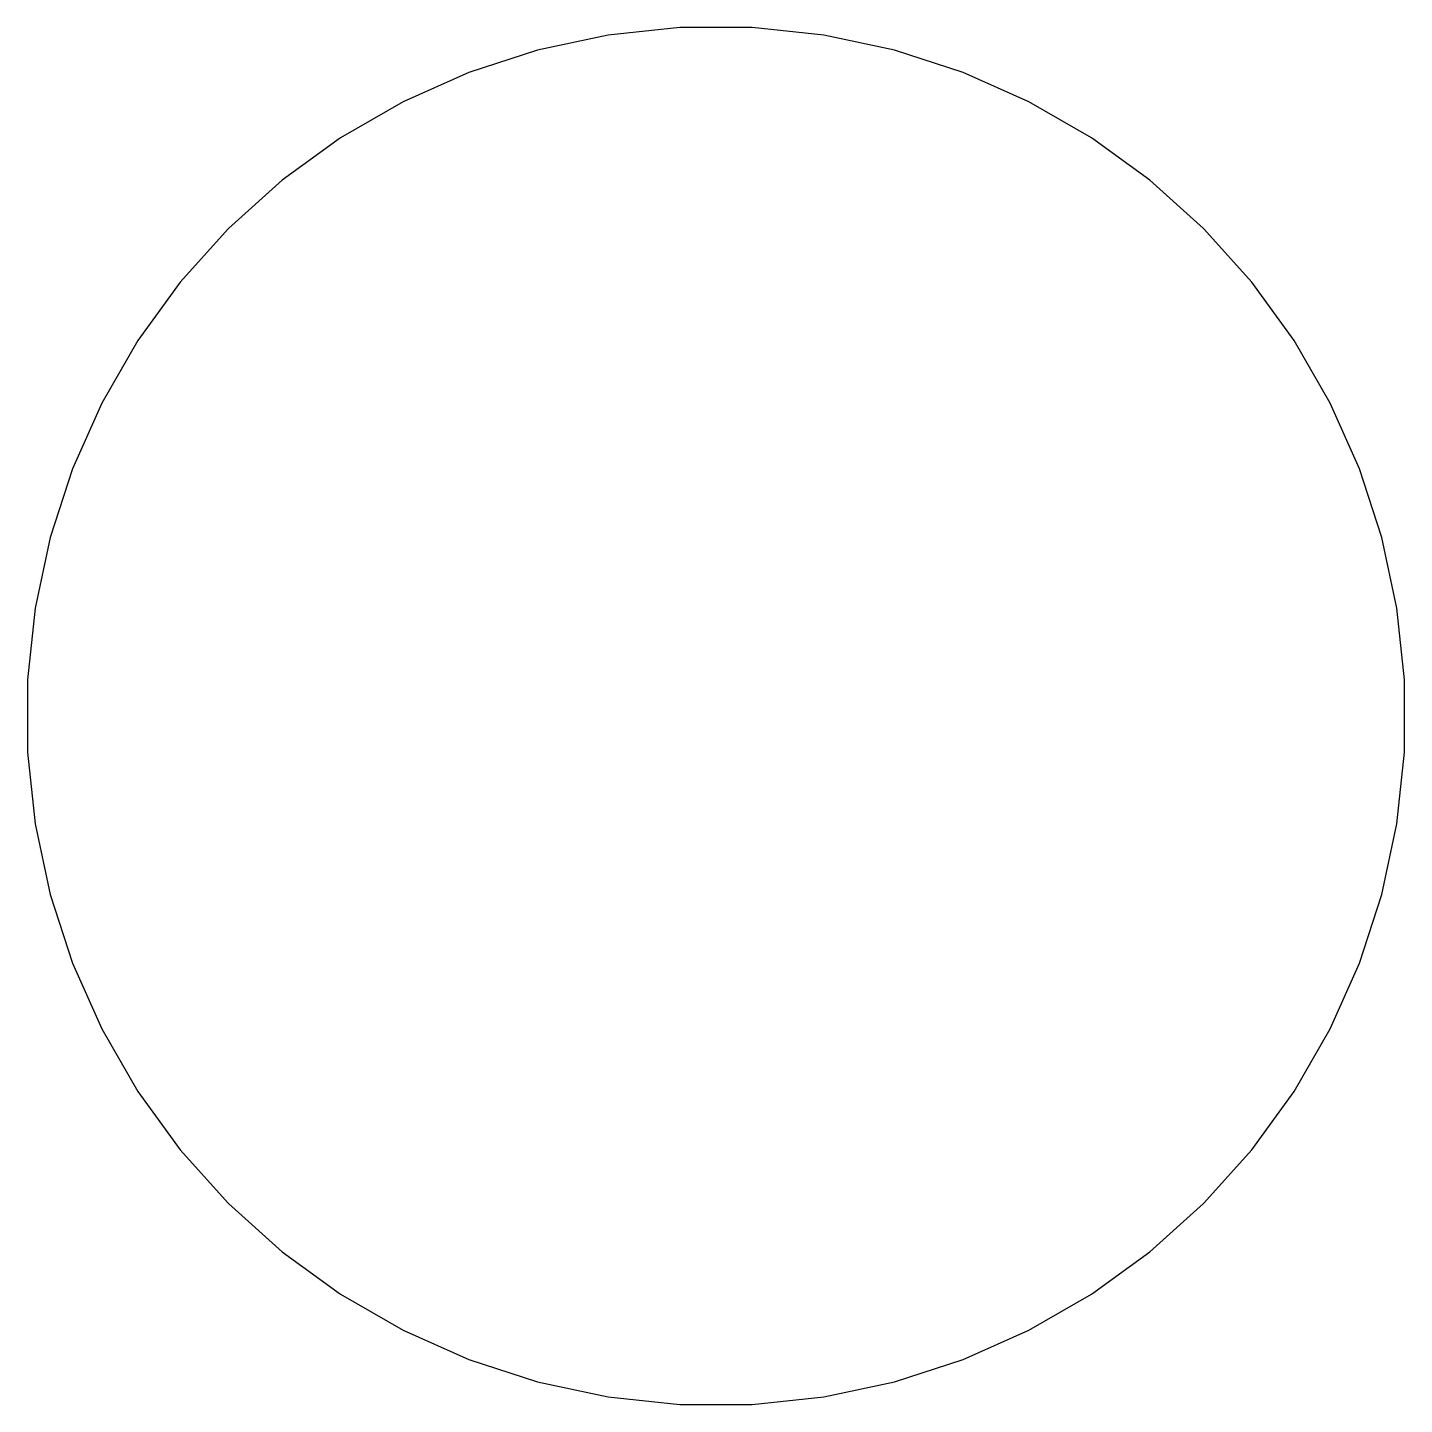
# Model space of a CAD drawing. Header units: metres. Extents: x -14 to 14, y -14 to 14.
import ezdxf

# ---------------------------------------------------------------- set-up
doc = ezdxf.new("R2010")
doc.units = ezdxf.units.M

msp = doc.modelspace()

# ---------------------------------------------------------------- linework, layer by layer
for p, q in [((-2.19008, 13.8276), (-3.62347, 13.523)), ((-0.732703, 13.9808), (-2.19008, 13.8276)), ((0.732703, 13.9808), (-0.732703, 13.9808)), ((2.19008, 13.8276), (0.732703, 13.9808)), ((3.62347, 13.523), (2.19008, 13.8276)), ((-3.62347, 13.523), (-5.01715, 13.0701)), ((5.01715, 13.0701), (3.62347, 13.523)), ((-5.01715, 13.0701), (-6.35587, 12.4741)), ((6.35587, 12.4741), (5.01715, 13.0701)), ((-6.35587, 12.4741), (-7.62495, 11.7414)), ((7.62495, 11.7414), (6.35587, 12.4741)), ((-7.62495, 11.7414), (-8.81049, 10.88)), ((8.81049, 10.88), (7.62495, 11.7414)), ((-8.81049, 10.88), (-9.89949, 9.89949)), ((9.89949, 9.89949), (8.81049, 10.88)), ((-9.89949, 9.89949), (-10.88, 8.81049)), ((10.88, 8.81049), (9.89949, 9.89949)), ((-10.88, 8.81049), (-11.7414, 7.62495)), ((11.7414, 7.62495), (10.88, 8.81049)), ((-11.7414, 7.62495), (-12.4741, 6.35587)), ((12.4741, 6.35587), (11.7414, 7.62495)), ((-12.4741, 6.35587), (-13.0701, 5.01715)), ((13.0701, 5.01715), (12.4741, 6.35587)), ((-13.0701, 5.01715), (-13.523, 3.62347)), ((13.523, 3.62347), (13.0701, 5.01715)), ((-13.523, 3.62347), (-13.8276, 2.19008)), ((13.8276, 2.19008), (13.523, 3.62347)), ((-13.8276, 2.19008), (-13.9808, 0.732703)), ((13.9808, 0.732703), (13.8276, 2.19008)), ((-13.9808, 0.732703), (-13.9808, -0.732703)), ((13.9808, -0.732703), (13.9808, 0.732703)), ((-13.9808, -0.732703), (-13.8276, -2.19008)), ((13.8276, -2.19008), (13.9808, -0.732703)), ((-13.8276, -2.19008), (-13.523, -3.62347)), ((13.523, -3.62347), (13.8276, -2.19008)), ((-13.523, -3.62347), (-13.0701, -5.01715)), ((13.0701, -5.01715), (13.523, -3.62347)), ((-13.0701, -5.01715), (-12.4741, -6.35587)), ((12.4741, -6.35587), (13.0701, -5.01715)), ((-12.4741, -6.35587), (-11.7414, -7.62495)), ((11.7414, -7.62495), (12.4741, -6.35587)), ((-11.7414, -7.62495), (-10.88, -8.81049)), ((10.88, -8.81049), (11.7414, -7.62495)), ((-10.88, -8.81049), (-9.89949, -9.89949)), ((9.89949, -9.89949), (10.88, -8.81049)), ((-9.89949, -9.89949), (-8.81049, -10.88)), ((8.81049, -10.88), (9.89949, -9.89949)), ((-8.81049, -10.88), (-7.62495, -11.7414)), ((7.62495, -11.7414), (8.81049, -10.88)), ((-7.62495, -11.7414), (-6.35587, -12.4741)), ((6.35587, -12.4741), (7.62495, -11.7414)), ((-6.35587, -12.4741), (-5.01715, -13.0701)), ((5.01715, -13.0701), (6.35587, -12.4741)), ((-5.01715, -13.0701), (-3.62347, -13.523)), ((3.62347, -13.523), (5.01715, -13.0701)), ((-3.62347, -13.523), (-2.19008, -13.8276)), ((2.19008, -13.8276), (3.62347, -13.523)), ((-2.19008, -13.8276), (-0.732703, -13.9808)), ((-0.732703, -13.9808), (0.732703, -13.9808)), ((0.732703, -13.9808), (2.19008, -13.8276))]:
    msp.add_line(p, q)

doc.saveas('drawing.dxf')
